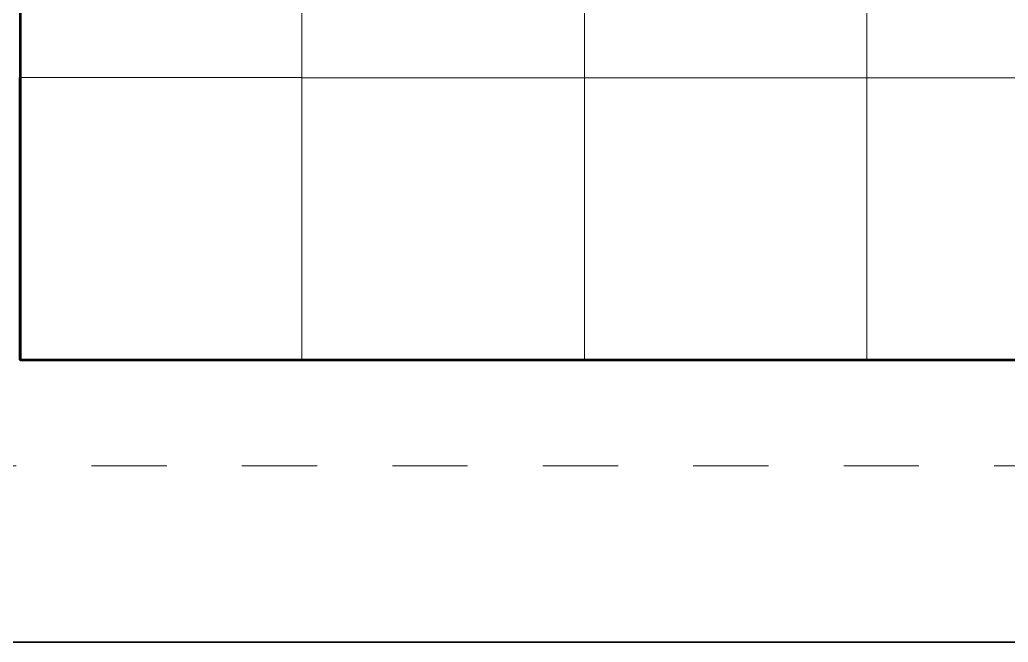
# Model space of a CAD drawing. Header units: inches. Extents: x 1 to 361, y -269 to -1.
# Drawn here: x 212 to 268, y -269 to -233.7 of the extents above; entities that cross this region are included whole.
import ezdxf

# ---------------------------------------------------------------- set-up
doc = ezdxf.new("R2010")
doc.units = ezdxf.units.IN
doc.header["$MEASUREMENT"] = 0
doc.linetypes.add('AI-Linetype-5', pattern=[8.519487, 4.259743, -4.259743])
doc.layers.add('Layer 1', color=7, linetype='Continuous')

# ---------------------------------------------------------------- blocks, each defined once
blk = doc.blocks.new('block 19')
at = {"layer": 'Layer 1', "color": 7, "linetype": 'AI-Linetype-5', "lineweight": 9}
blk.add_lwpolyline([(339.624, -259), (120.247, -259)], dxfattribs=at)
blk = doc.blocks.new('block 18')
at = {"layer": 'Layer 1'}
blk.add_blockref('block 19', (0, 0), dxfattribs=at)
blk = doc.blocks.new('block 20')
at = {"layer": 'Layer 1', "color": 7, "lineweight": 53}
blk.add_lwpolyline([(276, -197), (212.044, -197), (212.044, -252.999), (276, -252.999), (276, -197)], dxfattribs=at)
at = {"layer": 'Layer 1', "color": 7, "lineweight": 18}
for points in [[(228.001, -237.022), (228.001, -213.022)], [(244, -237.022), (244, -212.999)], [(260.001, -237.022), (260.001, -212.999)], [(212, -252.999), (228.001, -252.999), (228.001, -236.999), (212, -236.999), (212, -252.999)], [(244, -253.021), (228.001, -253.021), (228.001, -237.022), (244, -237.022), (244, -253.021)], [(244, -253.021), (260.001, -253.021), (260.001, -237.022), (244, -237.022), (244, -253.021)], [(260.001, -253.021), (276, -253.021), (276, -237.022), (260.001, -237.022), (260.001, -253.021)]]:
    blk.add_lwpolyline(points, dxfattribs=at)
blk = doc.blocks.new('block 17')
at = {"layer": 'Layer 1'}
for name in ['block 18', 'block 20']:
    blk.add_blockref(name, (0, 0), dxfattribs=at)

msp = doc.modelspace()

# ---------------------------------------------------------------- linework, layer by layer
at = {"layer": 'Layer 1', "color": 7, "lineweight": 35}
msp.add_lwpolyline([(360.999, -269), (1, -269), (1, -0.999), (360.999, -0.999), (360.999, -269)], dxfattribs=at)

# ---------------------------------------------------------------- block references
at = {"layer": 'Layer 1'}
msp.add_blockref('block 17', (0, 0), dxfattribs=at)

doc.saveas('drawing.dxf')
